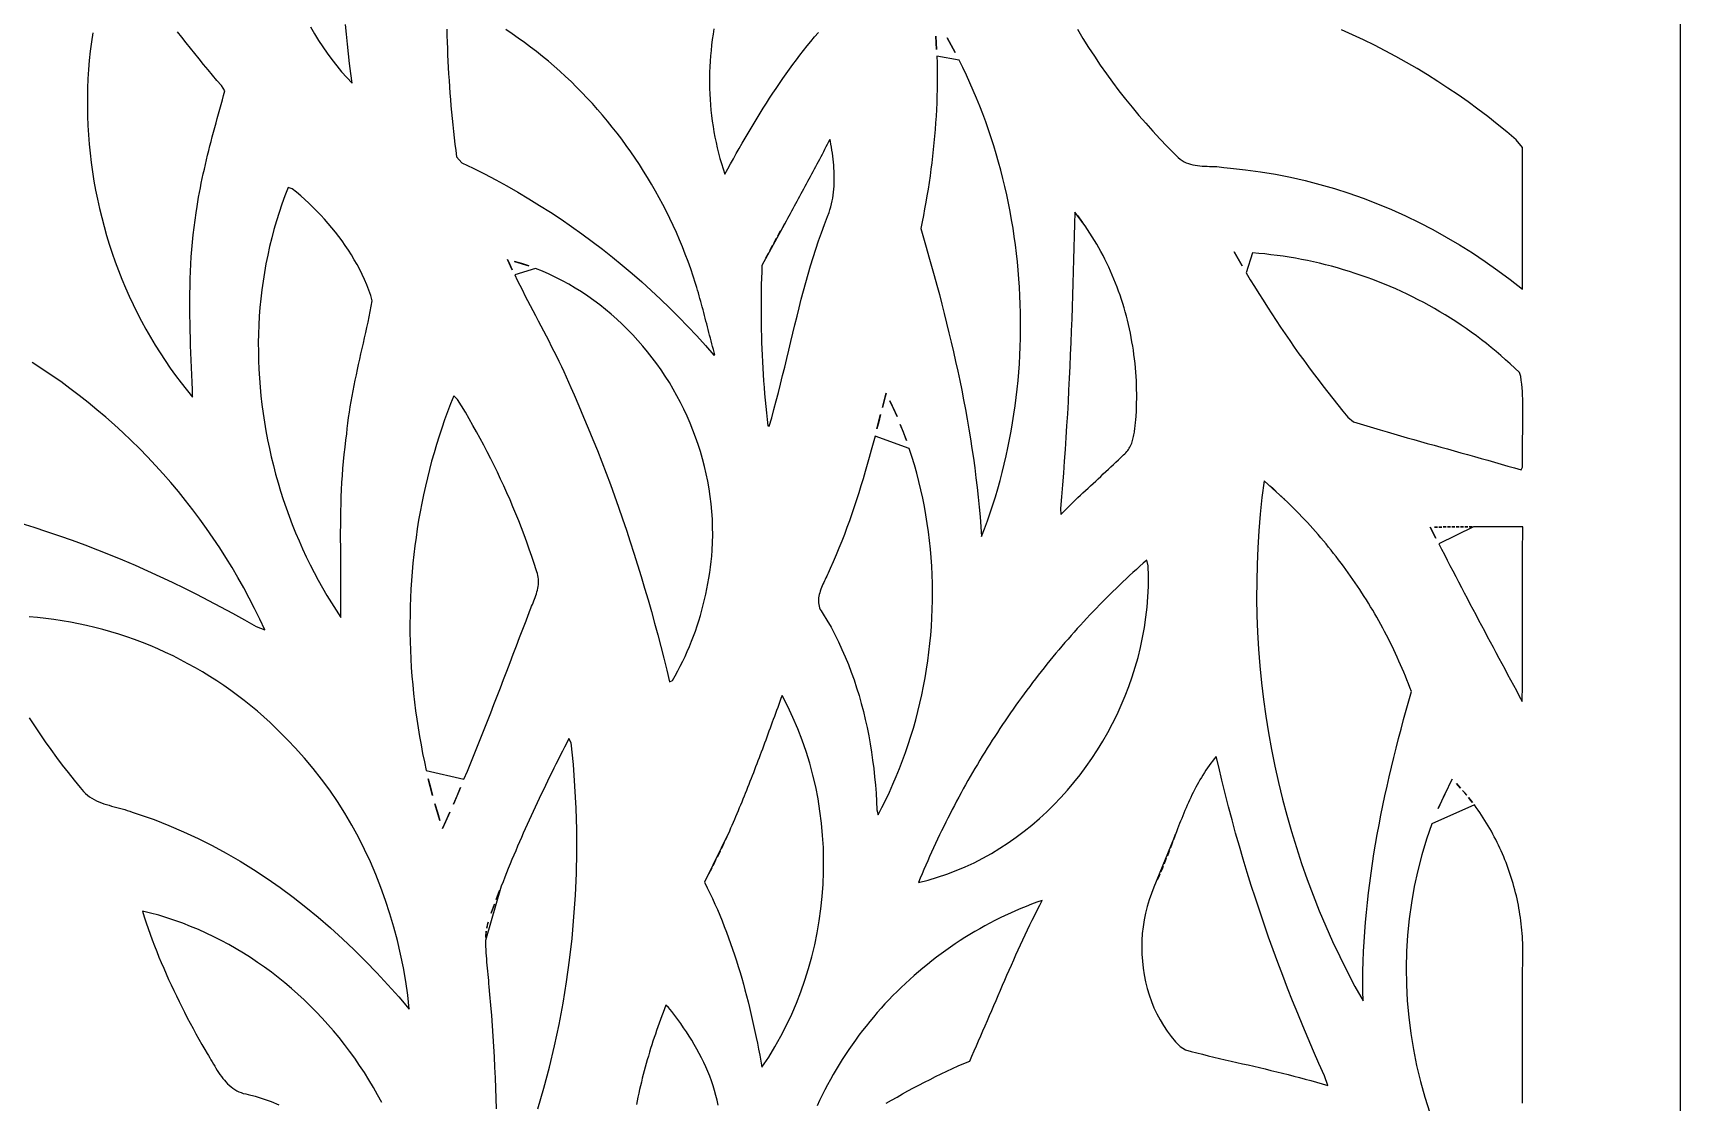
# Model space of a CAD drawing. Header units: metres. Extents: x -71 to 71, y -141 to 141.
# Drawn here: x -3.7 to 70.6, y -13.4 to 34.8 of the extents above; entities that cross this region are included whole.
import ezdxf

# ---------------------------------------------------------------- set-up
doc = ezdxf.new("R2010")
doc.units = ezdxf.units.M
doc.layers.add('HOLE', color=7, linetype='Continuous')
doc.layers.add('OUTER', color=7, linetype='Continuous')

msp = doc.modelspace()

# ---------------------------------------------------------------- linework, layer by layer
at = {"layer": 'HOLE'}
for points in [[(8.819, 35.104), (8.996, 34.799), (9.181, 34.499), (9.374, 34.204), (9.574, 33.916), (9.783, 33.633), (9.998, 33.357), (10.222, 33.087), (10.452, 32.823), (10.69, 32.567), (10.633, 33.009), (10.579, 33.451), (10.528, 33.893), (10.481, 34.336), (10.436, 34.779), (10.395, 35.223)], [(14.96, 35.003), (14.969, 34.715), (14.979, 34.426), (14.99, 34.138), (15.002, 33.85), (15.016, 33.562), (15.031, 33.273), (15.048, 32.985), (15.066, 32.697), (15.085, 32.409), (15.106, 32.122), (15.129, 31.834), (15.153, 31.546), (15.179, 31.259), (15.206, 30.972), (15.235, 30.684), (15.266, 30.398), (15.299, 30.111), (15.334, 29.824), (15.371, 29.538), (15.409, 29.252), (15.64, 28.983), (16.154, 28.734), (16.665, 28.476), (17.171, 28.209), (17.673, 27.933), (18.171, 27.649), (18.664, 27.357), (19.153, 27.056), (19.637, 26.747), (20.117, 26.43), (20.591, 26.105), (21.06, 25.772), (21.524, 25.43), (21.982, 25.081), (22.435, 24.724), (22.883, 24.359), (23.324, 23.986), (23.759, 23.606), (24.189, 23.219), (24.612, 22.823), (25.028, 22.421), (25.439, 22.011), (25.842, 21.594), (26.239, 21.17), (26.628, 20.738), (27.011, 20.3), (27.058, 20.313), (27.023, 20.439), (26.989, 20.566), (26.955, 20.693), (26.921, 20.82), (26.887, 20.948), (26.854, 21.075), (26.821, 21.202), (26.788, 21.33), (26.755, 21.457), (26.722, 21.585), (26.689, 21.712), (26.656, 21.84), (26.623, 21.967), (26.59, 22.095), (26.556, 22.222), (26.522, 22.349), (26.489, 22.476), (26.454, 22.603), (26.42, 22.73), (26.384, 22.857), (26.349, 22.983), (26.313, 23.109), (26.276, 23.236), (26.238, 23.361), (26.187, 23.529), (26.079, 23.864), (25.966, 24.197), (25.847, 24.528), (25.723, 24.856), (25.594, 25.183), (25.459, 25.507), (25.32, 25.829), (25.175, 26.148), (25.025, 26.465), (24.871, 26.779), (24.711, 27.091), (24.546, 27.4), (24.377, 27.706), (24.203, 28.009), (24.024, 28.309), (23.841, 28.606), (23.653, 28.9), (23.46, 29.19), (23.263, 29.478), (23.062, 29.761), (22.856, 30.042), (22.646, 30.319), (22.431, 30.592), (22.213, 30.862), (21.99, 31.127), (21.763, 31.389), (21.533, 31.647), (21.298, 31.901), (21.059, 32.151), (20.817, 32.396), (20.57, 32.638), (20.32, 32.874), (20.066, 33.107), (19.809, 33.335), (19.548, 33.558), (19.283, 33.777), (19.015, 33.991), (18.744, 34.2), (18.469, 34.405), (18.191, 34.604), (17.91, 34.798), (17.625, 34.987)], [(27.013, 35.016), (26.974, 34.774), (26.94, 34.532), (26.91, 34.288), (26.883, 34.044), (26.862, 33.8), (26.844, 33.556), (26.831, 33.311), (26.822, 33.066), (26.817, 32.821), (26.817, 32.576), (26.821, 32.331), (26.829, 32.086), (26.842, 31.841), (26.86, 31.596), (26.882, 31.352), (26.908, 31.108), (26.939, 30.864), (26.975, 30.621), (27.015, 30.379), (27.06, 30.137), (27.11, 29.896), (27.164, 29.656), (27.223, 29.417), (27.287, 29.178), (27.356, 28.941), (27.508, 28.47), (27.508, 28.47), (27.636, 28.701), (27.765, 28.933), (27.895, 29.165), (28.025, 29.396), (28.156, 29.626), (28.288, 29.857), (28.421, 30.086), (28.555, 30.315), (28.69, 30.544), (28.826, 30.771), (28.964, 30.998), (29.103, 31.224), (29.243, 31.449), (29.384, 31.673), (29.527, 31.895), (29.672, 32.117), (29.818, 32.337), (29.966, 32.556), (30.116, 32.774), (30.268, 32.99), (30.422, 33.204), (30.578, 33.417), (30.735, 33.628), (30.895, 33.837), (31.058, 34.045), (31.222, 34.25), (31.389, 34.454), (31.558, 34.656), (31.73, 34.855)], [(43.415, 35), (43.661, 34.589), (43.914, 34.184), (44.175, 33.783), (44.442, 33.386), (44.716, 32.995), (44.996, 32.609), (45.283, 32.229), (45.577, 31.853), (45.876, 31.484), (46.182, 31.119), (46.493, 30.76), (46.81, 30.407), (47.133, 30.06), (47.461, 29.719), (47.795, 29.384), (47.961, 29.218), (48.045, 29.144), (48.133, 29.08), (48.224, 29.025), (48.318, 28.979), (48.416, 28.941), (48.515, 28.91), (48.617, 28.886), (48.721, 28.866), (48.827, 28.851), (48.934, 28.841), (49.042, 28.833), (49.151, 28.827), (49.26, 28.823), (49.37, 28.819), (49.479, 28.816), (49.588, 28.811), (49.696, 28.805), (49.804, 28.796), (49.909, 28.783), (50.014, 28.767), (50.31, 28.734), (50.99, 28.664), (51.669, 28.573), (52.344, 28.461), (53.015, 28.329), (53.683, 28.177), (54.346, 28.006), (55.005, 27.816), (55.658, 27.606), (56.305, 27.378), (56.947, 27.132), (57.582, 26.867), (58.21, 26.584), (58.831, 26.284), (59.444, 25.966), (60.048, 25.632), (60.645, 25.28), (61.232, 24.912), (61.81, 24.528), (62.377, 24.128), (62.935, 23.712), (63.482, 23.281), (63.484, 23.585), (63.485, 23.89), (63.487, 24.195), (63.488, 24.499), (63.489, 24.804), (63.49, 25.108), (63.49, 25.413), (63.49, 25.717), (63.49, 26.021), (63.49, 26.326), (63.49, 26.63), (63.49, 26.934), (63.489, 27.239), (63.489, 27.543), (63.488, 27.847), (63.487, 28.151), (63.486, 28.456), (63.485, 28.76), (63.484, 29.064), (63.483, 29.368), (63.482, 29.672), (63.203, 30.016), (62.78, 30.373), (62.351, 30.723), (61.916, 31.064), (61.476, 31.397), (61.031, 31.723), (60.58, 32.04), (60.125, 32.349), (59.665, 32.65), (59.2, 32.943), (58.73, 33.227), (58.256, 33.503), (57.777, 33.77), (57.295, 34.029), (56.808, 34.279), (56.317, 34.521), (55.823, 34.754), (55.325, 34.978)], [(-1.003, 34.847), (-1.064, 34.432), (-1.117, 34.016), (-1.16, 33.599), (-1.195, 33.181), (-1.221, 32.762), (-1.239, 32.343), (-1.248, 31.923), (-1.248, 31.503), (-1.24, 31.083), (-1.223, 30.663), (-1.198, 30.243), (-1.165, 29.825), (-1.123, 29.406), (-1.073, 28.989), (-1.015, 28.573), (-0.948, 28.158), (-0.873, 27.744), (-0.791, 27.333), (-0.7, 26.923), (-0.601, 26.515), (-0.494, 26.109), (-0.38, 25.705), (-0.257, 25.304), (-0.127, 24.906), (0.011, 24.511), (0.157, 24.119), (0.31, 23.73), (0.472, 23.344), (0.64, 22.963), (0.817, 22.585), (1, 22.211), (1.191, 21.841), (1.39, 21.476), (1.596, 21.115), (1.809, 20.759), (2.03, 20.408), (2.257, 20.062), (2.492, 19.721), (2.734, 19.386), (2.983, 19.056), (3.502, 18.415), (3.502, 18.415), (3.489, 18.747), (3.476, 19.079), (3.462, 19.412), (3.449, 19.745), (3.436, 20.078), (3.423, 20.411), (3.412, 20.744), (3.401, 21.077), (3.392, 21.41), (3.385, 21.744), (3.38, 22.077), (3.377, 22.41), (3.376, 22.743), (3.379, 23.076), (3.384, 23.409), (3.392, 23.741), (3.404, 24.073), (3.42, 24.406), (3.439, 24.737), (3.464, 25.069), (3.492, 25.4), (3.526, 25.73), (3.564, 26.061), (3.608, 26.39), (3.657, 26.72), (3.703, 27.002), (3.737, 27.215), (3.773, 27.428), (3.811, 27.639), (3.851, 27.851), (3.893, 28.062), (3.937, 28.272), (3.982, 28.483), (4.029, 28.692), (4.077, 28.902), (4.126, 29.111), (4.177, 29.32), (4.228, 29.528), (4.281, 29.737), (4.335, 29.945), (4.389, 30.153), (4.444, 30.36), (4.5, 30.568), (4.556, 30.775), (4.613, 30.983), (4.67, 31.19), (4.727, 31.397), (4.784, 31.604), (4.841, 31.812), (4.898, 32.019), (4.955, 32.226), (4.803, 32.458), (4.6, 32.697), (4.398, 32.936), (4.197, 33.177), (3.997, 33.419), (3.798, 33.662), (3.601, 33.905), (3.404, 34.15), (3.208, 34.395), (3.013, 34.64), (2.818, 34.887)], [(-4.246, 12.723), (-3.664, 12.544), (-3.084, 12.356), (-2.507, 12.161), (-1.932, 11.957), (-1.359, 11.746), (-0.789, 11.528), (-0.221, 11.302), (0.343, 11.069), (0.906, 10.829), (1.465, 10.582), (2.022, 10.328), (2.576, 10.067), (3.127, 9.8), (3.675, 9.526), (4.22, 9.246), (4.763, 8.959), (5.302, 8.667), (5.838, 8.368), (6.371, 8.064), (6.752, 7.913), (6.529, 8.395), (6.296, 8.872), (6.055, 9.343), (5.805, 9.81), (5.547, 10.27), (5.28, 10.726), (5.004, 11.175), (4.721, 11.619), (4.43, 12.057), (4.13, 12.489), (3.823, 12.915), (3.508, 13.334), (3.186, 13.748), (2.857, 14.154), (2.52, 14.555), (2.176, 14.948), (1.825, 15.335), (1.468, 15.715), (1.103, 16.088), (0.733, 16.453), (0.356, 16.812), (-0.028, 17.163), (-0.417, 17.507), (-0.813, 17.843), (-1.214, 18.171), (-1.621, 18.491), (-2.033, 18.804), (-2.451, 19.109), (-2.874, 19.405), (-3.303, 19.693), (-3.736, 19.973)], [(-3.865, 3.953), (-3.629, 3.589), (-3.388, 3.229), (-3.144, 2.871), (-2.895, 2.517), (-2.641, 2.167), (-2.382, 1.82), (-2.117, 1.478), (-1.847, 1.14), (-1.571, 0.807), (-1.423, 0.632), (-1.335, 0.543), (-1.244, 0.462), (-1.147, 0.389), (-1.047, 0.323), (-0.944, 0.264), (-0.837, 0.21), (-0.728, 0.161), (-0.616, 0.117), (-0.502, 0.077), (-0.386, 0.039), (-0.269, 0.005), (-0.152, -0.028), (-0.033, -0.06), (0.086, -0.091), (0.204, -0.122), (0.322, -0.154), (0.439, -0.187), (0.555, -0.223), (0.669, -0.26), (0.781, -0.302), (1.083, -0.406), (1.764, -0.643), (2.434, -0.903), (3.095, -1.185), (3.747, -1.488), (4.388, -1.811), (5.02, -2.154), (5.642, -2.516), (6.254, -2.897), (6.856, -3.294), (7.448, -3.709), (8.03, -4.14), (8.601, -4.587), (9.163, -5.048), (9.713, -5.524), (10.254, -6.013), (10.784, -6.514), (11.303, -7.028), (11.812, -7.553), (12.31, -8.088), (12.798, -8.634), (13.274, -9.188), (13.203, -8.565), (13.114, -7.943), (13.007, -7.324), (12.882, -6.709), (12.74, -6.097), (12.58, -5.49), (12.403, -4.889), (12.208, -4.293), (11.996, -3.705), (11.767, -3.123), (11.521, -2.55), (11.257, -1.985), (10.976, -1.43), (10.679, -0.885), (10.365, -0.351), (10.033, 0.172), (9.685, 0.683), (9.321, 1.182), (8.94, 1.666), (8.542, 2.137), (8.128, 2.593), (7.811, 2.929), (7.545, 3.204), (7.272, 3.474), (6.995, 3.737), (6.711, 3.994), (6.423, 4.245), (6.13, 4.489), (5.832, 4.727), (5.53, 4.959), (5.222, 5.184), (4.911, 5.402), (4.595, 5.613), (4.275, 5.818), (3.951, 6.016), (3.623, 6.207), (3.292, 6.391), (2.957, 6.568), (2.619, 6.738), (2.278, 6.9), (1.933, 7.056), (1.586, 7.204), (1.236, 7.344), (0.883, 7.477), (0.528, 7.603), (0.171, 7.721), (-0.189, 7.831), (-0.551, 7.934), (-0.914, 8.028), (-1.279, 8.115), (-1.646, 8.194), (-2.015, 8.265), (-2.384, 8.327), (-2.755, 8.382), (-3.127, 8.428), (-3.499, 8.466), (-3.872, 8.496)], [(19.076, -13.685), (19.349, -12.746), (19.599, -11.799), (19.826, -10.847), (20.03, -9.888), (20.211, -8.925), (20.369, -7.957), (20.503, -6.985), (20.615, -6.009), (20.703, -5.031), (20.768, -4.051), (20.811, -3.069), (20.83, -2.087), (20.825, -1.104), (20.798, -0.121), (20.748, 0.86), (20.675, 1.84), (20.578, 2.818), (20.475, 3.016), (20.377, 2.825), (20.278, 2.633), (20.181, 2.441), (20.083, 2.249), (19.986, 2.057), (19.89, 1.864), (19.793, 1.672), (19.698, 1.479), (19.603, 1.285), (19.508, 1.092), (19.414, 0.898), (19.32, 0.704), (19.227, 0.51), (19.135, 0.315), (19.043, 0.12), (18.951, -0.075), (18.861, -0.271), (18.77, -0.466), (18.681, -0.662), (18.592, -0.859), (18.504, -1.056), (18.416, -1.253), (18.329, -1.45), (18.243, -1.648), (18.158, -1.846), (18.073, -2.044), (17.989, -2.243), (17.906, -2.442), (17.823, -2.641), (17.741, -2.841), (17.66, -3.041), (17.58, -3.242), (17.501, -3.442), (17.422, -3.644), (16.713, -6.09), (16.713, -6.09), (16.712, -6.228), (16.714, -6.367), (16.719, -6.506), (16.727, -6.645), (16.737, -6.785), (16.749, -6.924), (16.763, -7.064), (16.777, -7.204), (16.791, -7.343), (16.806, -7.483), (16.819, -7.622), (16.832, -7.761), (16.843, -7.9), (16.852, -8.039), (16.859, -8.177), (16.892, -8.534), (16.935, -9.002), (16.975, -9.47), (17.011, -9.938), (17.044, -10.406), (17.073, -10.874), (17.1, -11.343), (17.124, -11.812), (17.145, -12.281), (17.163, -12.75), (17.18, -13.219), (17.194, -13.688)], [(63.49, -13.433), (63.49, -13.008), (63.489, -12.584), (63.488, -12.159), (63.487, -11.735), (63.487, -11.31), (63.486, -10.885), (63.486, -10.461), (63.486, -10.036), (63.487, -9.612), (63.487, -9.187), (63.488, -8.763), (63.49, -8.338), (63.491, -7.914), (63.494, -7.489), (63.497, -7.065), (63.502, -6.921), (63.505, -6.778), (63.506, -6.634), (63.506, -6.491), (63.503, -6.348), (63.499, -6.204), (63.492, -6.061), (63.484, -5.918), (63.474, -5.775), (63.462, -5.632), (63.448, -5.489), (63.433, -5.347), (63.415, -5.205), (63.396, -5.063), (63.374, -4.921), (63.351, -4.78), (63.327, -4.639), (63.3, -4.499), (63.272, -4.358), (63.241, -4.219), (63.209, -4.079), (63.176, -3.94), (63.14, -3.802), (63.103, -3.664), (63.064, -3.526), (63.024, -3.39), (62.981, -3.253), (62.937, -3.117), (62.892, -2.982), (62.844, -2.848), (62.795, -2.714), (62.745, -2.581), (62.692, -2.448), (62.638, -2.316), (62.583, -2.185), (62.526, -2.055), (62.467, -1.926), (62.406, -1.797), (62.344, -1.669), (62.281, -1.542), (62.216, -1.416), (62.149, -1.291), (62.081, -1.167), (62.011, -1.044), (61.94, -0.922), (61.867, -0.8), (61.793, -0.68), (61.717, -0.561), (61.64, -0.443), (61.561, -0.326), (61.481, -0.21), (61.399, -0.095), (61.316, 0.019), (59.403, -0.83), (59.403, -0.83), (59.16, -1.525), (58.946, -2.23), (58.76, -2.943), (58.603, -3.663), (58.474, -4.389), (58.374, -5.121), (58.301, -5.856), (58.257, -6.594), (58.24, -7.333), (58.251, -8.073), (58.289, -8.812), (58.354, -9.549), (58.446, -10.282), (58.566, -11.012), (58.712, -11.736), (58.884, -12.453), (59.083, -13.163), (59.308, -13.864)], [(34.789, -13.436), (35.032, -13.294), (35.277, -13.153), (35.522, -13.015), (35.768, -12.879), (36.016, -12.744), (36.264, -12.612), (36.514, -12.482), (36.764, -12.354), (37.016, -12.229), (37.269, -12.106), (37.523, -11.985), (37.779, -11.867), (38.035, -11.752), (38.293, -11.639), (38.552, -11.529), (38.653, -11.302), (38.754, -11.075), (38.854, -10.848), (38.953, -10.62), (39.052, -10.393), (39.151, -10.165), (39.249, -9.936), (39.348, -9.708), (39.446, -9.48), (39.544, -9.251), (39.642, -9.023), (39.74, -8.794), (39.838, -8.566), (39.937, -8.337), (40.035, -8.109), (40.135, -7.881), (40.234, -7.653), (40.334, -7.425), (40.435, -7.198), (40.536, -6.971), (40.638, -6.744), (40.74, -6.518), (40.844, -6.292), (40.948, -6.066), (41.053, -5.841), (41.16, -5.617), (41.267, -5.393), (41.376, -5.17), (41.486, -4.947), (41.597, -4.725), (41.71, -4.504), (41.824, -4.283), (41.581, -4.369), (41.339, -4.459), (41.099, -4.553), (40.861, -4.651), (40.623, -4.752), (40.387, -4.857), (40.153, -4.965), (39.92, -5.077), (39.688, -5.193), (39.458, -5.312), (39.23, -5.435), (39.004, -5.561), (38.779, -5.691), (38.557, -5.824), (38.336, -5.96), (38.117, -6.1), (37.9, -6.243), (37.684, -6.39), (37.471, -6.539), (37.261, -6.692), (37.052, -6.848), (36.845, -7.007), (36.641, -7.169), (36.439, -7.335), (36.239, -7.503), (36.042, -7.674), (35.847, -7.849), (35.654, -8.026), (35.464, -8.206), (35.277, -8.389), (35.092, -8.575), (34.91, -8.763), (34.731, -8.955), (34.554, -9.149), (34.38, -9.346), (34.209, -9.545), (34.041, -9.747), (33.876, -9.952), (33.714, -10.159), (33.555, -10.369), (33.399, -10.581), (33.246, -10.796), (33.096, -11.013), (32.95, -11.232), (32.806, -11.454), (32.667, -11.678), (32.53, -11.905), (32.397, -12.134), (32.267, -12.365), (32.141, -12.598), (32.019, -12.833), (31.9, -13.07), (31.784, -13.31), (31.673, -13.551)], [(12.031, -13.404), (11.846, -13.059), (11.654, -12.718), (11.454, -12.382), (11.247, -12.051), (11.033, -11.725), (10.812, -11.404), (10.584, -11.088), (10.349, -10.778), (10.108, -10.473), (9.86, -10.174), (9.606, -9.881), (9.345, -9.594), (9.079, -9.312), (8.807, -9.037), (8.529, -8.769), (8.245, -8.507), (7.956, -8.251), (7.661, -8.003), (7.361, -7.761), (7.057, -7.527), (6.747, -7.299), (6.432, -7.079), (6.113, -6.867), (5.79, -6.662), (5.462, -6.466), (5.13, -6.277), (4.793, -6.096), (4.453, -5.923), (4.109, -5.759), (3.761, -5.603), (3.41, -5.456), (3.056, -5.318), (2.698, -5.189), (2.337, -5.069), (1.973, -4.958), (1.607, -4.856), (1.237, -4.764), (1.237, -4.764), (1.321, -5.027), (1.407, -5.289), (1.496, -5.55), (1.588, -5.81), (1.683, -6.068), (1.78, -6.326), (1.88, -6.582), (1.983, -6.838), (2.088, -7.092), (2.195, -7.345), (2.305, -7.597), (2.417, -7.848), (2.531, -8.098), (2.648, -8.347), (2.766, -8.595), (2.887, -8.842), (3.01, -9.088), (3.134, -9.332), (3.261, -9.576), (3.389, -9.819), (3.519, -10.06), (3.65, -10.301), (3.783, -10.54), (3.918, -10.779), (4.054, -11.016), (4.159, -11.194), (4.215, -11.286), (4.271, -11.379), (4.327, -11.474), (4.383, -11.569), (4.439, -11.665), (4.496, -11.76), (4.554, -11.855), (4.613, -11.949), (4.673, -12.042), (4.735, -12.133), (4.799, -12.222), (4.865, -12.309), (4.933, -12.393), (5.003, -12.473), (5.076, -12.55), (5.152, -12.623), (5.232, -12.692), (5.314, -12.755), (5.401, -12.813), (5.491, -12.866), (5.585, -12.913), (5.683, -12.953), (5.786, -12.986), (5.894, -13.013), (6.006, -13.031), (6.323, -13.117), (6.685, -13.232), (7.041, -13.36), (7.392, -13.499)], [(27.209, -13.525), (27.16, -13.3), (27.105, -13.079), (27.043, -12.859), (26.976, -12.642), (26.902, -12.427), (26.823, -12.214), (26.738, -12.004), (26.649, -11.795), (26.554, -11.59), (26.454, -11.386), (26.35, -11.185), (26.242, -10.986), (26.13, -10.789), (26.014, -10.594), (25.894, -10.402), (25.771, -10.212), (25.644, -10.024), (25.515, -9.839), (25.383, -9.656), (25.248, -9.475), (25.111, -9.296), (24.972, -9.119), (24.847, -9.012), (24.784, -9.172), (24.723, -9.333), (24.662, -9.495), (24.602, -9.657), (24.543, -9.82), (24.485, -9.983), (24.428, -10.146), (24.372, -10.31), (24.317, -10.474), (24.263, -10.639), (24.21, -10.804), (24.158, -10.97), (24.108, -11.136), (24.058, -11.302), (24.01, -11.469), (23.962, -11.636), (23.916, -11.803), (23.871, -11.971), (23.827, -12.14), (23.784, -12.308), (23.743, -12.477), (23.702, -12.646), (23.663, -12.816), (23.625, -12.985), (23.588, -13.155), (23.553, -13.326), (23.519, -13.496)]]:
    msp.add_lwpolyline(points, dxfattribs=at)
for points in [[(37.025, 34.685), (37.044, 34.384), (37.059, 34.084), (37.025, 34.685)], [(37.897, 33.949), (37.718, 34.282), (37.534, 34.613), (37.897, 33.949)], [(37.071, 33.783), (37.079, 33.482), (37.085, 33.182), (37.087, 32.881), (37.086, 32.58), (37.082, 32.28), (37.075, 31.979), (37.064, 31.679), (37.051, 31.379), (37.035, 31.078), (37.016, 30.778), (36.994, 30.479), (36.969, 30.179), (36.941, 29.88), (36.911, 29.58), (36.877, 29.282), (36.842, 28.983), (36.803, 28.685), (36.762, 28.387), (36.718, 28.089), (36.672, 27.792), (36.623, 27.495), (36.572, 27.199), (36.519, 26.903), (36.463, 26.608), (36.405, 26.313), (36.344, 26.019), (36.469, 25.595), (36.593, 25.17), (36.714, 24.745), (36.834, 24.319), (36.952, 23.892), (37.069, 23.465), (37.183, 23.037), (37.295, 22.608), (37.405, 22.179), (37.512, 21.749), (37.617, 21.318), (37.72, 20.887), (37.82, 20.455), (37.917, 20.022), (38.011, 19.589), (38.103, 19.155), (38.191, 18.72), (38.277, 18.284), (38.359, 17.848), (38.437, 17.412), (38.513, 16.974), (38.585, 16.536), (38.653, 16.097), (38.718, 15.658), (38.778, 15.218), (38.835, 14.777), (38.888, 14.336), (38.937, 13.894), (38.982, 13.451), (39.022, 13.008), (39.058, 12.563), (39.089, 12.119), (39.224, 12.474), (39.354, 12.832), (39.478, 13.191), (39.596, 13.553), (39.71, 13.916), (39.817, 14.282), (39.92, 14.649), (40.017, 15.017), (40.109, 15.388), (40.195, 15.759), (40.276, 16.132), (40.352, 16.507), (40.422, 16.882), (40.487, 17.259), (40.547, 17.637), (40.601, 18.015), (40.65, 18.395), (40.693, 18.775), (40.731, 19.156), (40.764, 19.538), (40.792, 19.92), (40.814, 20.302), (40.83, 20.685), (40.842, 21.068), (40.848, 21.452), (40.849, 21.835), (40.844, 22.218), (40.834, 22.601), (40.819, 22.984), (40.799, 23.367), (40.773, 23.749), (40.742, 24.131), (40.705, 24.512), (40.663, 24.893), (40.616, 25.273), (40.564, 25.652), (40.506, 26.031), (40.443, 26.408), (40.375, 26.784), (40.301, 27.159), (40.222, 27.533), (40.138, 27.905), (40.048, 28.276), (39.953, 28.646), (39.853, 29.014), (39.748, 29.38), (39.637, 29.745), (39.521, 30.107), (39.4, 30.468), (39.273, 30.827), (39.141, 31.183), (39.004, 31.538), (38.862, 31.89), (38.714, 32.239), (38.562, 32.586), (38.403, 32.931), (38.24, 33.273), (38.071, 33.612), (37.071, 33.783)], [(29.182, 24.352), (29.171, 24.063), (29.161, 23.774), (29.153, 23.484), (29.147, 23.195), (29.142, 22.905), (29.14, 22.616), (29.139, 22.326), (29.14, 22.036), (29.143, 21.746), (29.147, 21.456), (29.154, 21.166), (29.162, 20.877), (29.172, 20.587), (29.185, 20.297), (29.199, 20.008), (29.214, 19.718), (29.232, 19.429), (29.252, 19.14), (29.274, 18.851), (29.298, 18.562), (29.323, 18.273), (29.351, 17.985), (29.381, 17.697), (29.413, 17.409), (29.447, 17.121), (29.512, 17.1), (29.62, 17.478), (29.724, 17.857), (29.825, 18.237), (29.924, 18.618), (30.02, 18.999), (30.115, 19.381), (30.208, 19.764), (30.3, 20.147), (30.392, 20.53), (30.484, 20.913), (30.576, 21.295), (30.668, 21.678), (30.762, 22.06), (30.858, 22.441), (30.956, 22.822), (31.056, 23.202), (31.159, 23.581), (31.266, 23.958), (31.376, 24.335), (31.491, 24.709), (31.61, 25.083), (31.734, 25.454), (31.864, 25.824), (32, 26.191), (32.143, 26.557), (32.209, 26.733), (32.25, 26.864), (32.287, 26.995), (32.32, 27.126), (32.349, 27.258), (32.373, 27.391), (32.393, 27.524), (32.41, 27.658), (32.423, 27.792), (32.432, 27.927), (32.438, 28.061), (32.441, 28.196), (32.441, 28.331), (32.439, 28.466), (32.433, 28.602), (32.426, 28.737), (32.416, 28.872), (32.403, 29.008), (32.389, 29.143), (32.373, 29.278), (32.356, 29.412), (32.337, 29.546), (32.317, 29.68), (32.295, 29.814), (32.273, 29.947), (32.243, 30.031), (32.185, 29.919), (32.126, 29.806), (32.068, 29.694), (32.009, 29.582), (31.95, 29.47), (31.891, 29.358), (31.832, 29.246), (31.773, 29.134), (31.714, 29.022), (31.654, 28.91), (31.595, 28.799), (31.535, 28.687), (31.475, 28.576), (31.416, 28.464), (31.356, 28.353), (31.296, 28.241), (31.236, 28.13), (31.175, 28.018), (31.115, 27.907), (31.055, 27.796), (30.994, 27.685), (30.934, 27.573), (30.874, 27.462), (30.813, 27.351), (30.753, 27.24), (30.692, 27.129), (30.631, 27.018), (30.571, 26.907), (30.51, 26.796), (30.449, 26.685), (30.389, 26.574), (30.328, 26.463), (30.267, 26.352), (29.182, 24.352)], [(10.183, 8.47), (10.188, 8.79), (10.19, 9.111), (10.191, 9.431), (10.19, 9.751), (10.189, 10.072), (10.187, 10.392), (10.185, 10.713), (10.182, 11.033), (10.18, 11.354), (10.179, 11.674), (10.178, 11.995), (10.178, 12.315), (10.18, 12.635), (10.183, 12.956), (10.189, 13.276), (10.196, 13.596), (10.207, 13.916), (10.22, 14.235), (10.236, 14.555), (10.256, 14.874), (10.28, 15.193), (10.308, 15.512), (10.34, 15.831), (10.377, 16.149), (10.418, 16.467), (10.455, 16.755), (10.479, 16.999), (10.508, 17.243), (10.539, 17.486), (10.574, 17.728), (10.612, 17.97), (10.652, 18.211), (10.695, 18.452), (10.74, 18.692), (10.787, 18.932), (10.836, 19.171), (10.886, 19.411), (10.937, 19.65), (10.989, 19.889), (11.042, 20.128), (11.095, 20.366), (11.149, 20.605), (11.203, 20.843), (11.256, 21.082), (11.309, 21.321), (11.361, 21.559), (11.412, 21.798), (11.462, 22.037), (11.51, 22.277), (11.557, 22.516), (11.601, 22.756), (11.544, 22.998), (11.456, 23.238), (11.361, 23.475), (11.259, 23.709), (11.152, 23.939), (11.039, 24.166), (10.919, 24.389), (10.794, 24.609), (10.664, 24.826), (10.529, 25.039), (10.388, 25.249), (10.243, 25.456), (10.092, 25.658), (9.938, 25.858), (9.779, 26.053), (9.616, 26.246), (9.449, 26.434), (9.278, 26.619), (9.104, 26.8), (8.927, 26.978), (8.746, 27.152), (8.562, 27.322), (8.376, 27.488), (8.186, 27.651), (7.995, 27.809), (7.81, 27.86), (7.665, 27.488), (7.528, 27.113), (7.4, 26.736), (7.28, 26.356), (7.169, 25.974), (7.067, 25.59), (6.972, 25.203), (6.886, 24.815), (6.808, 24.425), (6.738, 24.034), (6.676, 23.641), (6.622, 23.246), (6.576, 22.851), (6.538, 22.455), (6.508, 22.058), (6.486, 21.66), (6.471, 21.261), (6.464, 20.862), (6.465, 20.463), (6.473, 20.064), (6.489, 19.665), (6.513, 19.266), (6.543, 18.868), (6.581, 18.47), (6.627, 18.073), (6.679, 17.676), (6.739, 17.281), (6.806, 16.886), (6.88, 16.493), (6.961, 16.102), (7.049, 15.712), (7.144, 15.323), (7.245, 14.937), (7.354, 14.552), (7.469, 14.17), (7.591, 13.79), (7.72, 13.412), (7.855, 13.037), (7.996, 12.665), (8.144, 12.296), (8.299, 11.93), (8.46, 11.567), (8.627, 11.207), (8.8, 10.851), (8.98, 10.499), (9.165, 10.15), (9.357, 9.806), (9.555, 9.465), (9.758, 9.129), (9.968, 8.798), (10.183, 8.47)], [(43.292, 26.752), (43.279, 26.217), (43.265, 25.682), (43.251, 25.146), (43.236, 24.611), (43.221, 24.076), (43.205, 23.541), (43.188, 23.006), (43.171, 22.471), (43.152, 21.935), (43.132, 21.4), (43.111, 20.865), (43.089, 20.331), (43.066, 19.796), (43.041, 19.261), (43.014, 18.726), (42.986, 18.192), (42.956, 17.658), (42.924, 17.123), (42.89, 16.589), (42.854, 16.055), (42.817, 15.521), (42.776, 14.988), (42.734, 14.454), (42.689, 13.921), (42.642, 13.388), (42.656, 13.113), (42.765, 13.225), (42.875, 13.336), (42.986, 13.447), (43.098, 13.556), (43.209, 13.665), (43.322, 13.774), (43.435, 13.881), (43.548, 13.989), (43.662, 14.096), (43.776, 14.203), (43.89, 14.309), (44.004, 14.415), (44.119, 14.521), (44.234, 14.627), (44.348, 14.733), (44.463, 14.839), (44.577, 14.945), (44.692, 15.051), (44.806, 15.158), (44.92, 15.265), (45.034, 15.372), (45.148, 15.479), (45.261, 15.587), (45.373, 15.695), (45.485, 15.804), (45.548, 15.86), (45.596, 15.905), (45.64, 15.952), (45.68, 16.001), (45.717, 16.052), (45.751, 16.104), (45.782, 16.159), (45.811, 16.215), (45.836, 16.272), (45.86, 16.331), (45.881, 16.391), (45.9, 16.452), (45.917, 16.514), (45.932, 16.576), (45.946, 16.64), (45.958, 16.704), (45.969, 16.768), (45.979, 16.833), (45.989, 16.897), (45.997, 16.962), (46.005, 17.027), (46.013, 17.091), (46.02, 17.155), (46.027, 17.219), (46.035, 17.282), (46.044, 17.371), (46.058, 17.568), (46.069, 17.765), (46.077, 17.962), (46.082, 18.159), (46.085, 18.357), (46.085, 18.554), (46.082, 18.752), (46.077, 18.949), (46.069, 19.147), (46.058, 19.344), (46.044, 19.541), (46.028, 19.738), (46.009, 19.935), (45.987, 20.131), (45.962, 20.327), (45.935, 20.522), (45.905, 20.717), (45.872, 20.912), (45.837, 21.106), (45.799, 21.299), (45.758, 21.492), (45.715, 21.684), (45.669, 21.875), (45.62, 22.066), (45.568, 22.255), (45.514, 22.444), (45.457, 22.632), (45.397, 22.819), (45.335, 23.005), (45.27, 23.19), (45.202, 23.374), (45.132, 23.557), (45.059, 23.738), (44.984, 23.919), (44.905, 24.098), (44.824, 24.275), (44.741, 24.452), (44.654, 24.627), (44.565, 24.8), (44.474, 24.972), (44.38, 25.143), (44.283, 25.311), (44.183, 25.479), (44.081, 25.644), (43.976, 25.808), (43.869, 25.97), (43.759, 26.13), (43.292, 26.752)], [(30.207, 26.241), (30.146, 26.13), (30.086, 26.019), (30.207, 26.241)], [(43.646, 26.289), (43.531, 26.445), (43.413, 26.599), (43.646, 26.289)], [(29.843, 25.575), (29.783, 25.464), (29.723, 25.353), (29.843, 25.575)], [(30.025, 25.908), (29.964, 25.797), (29.904, 25.686), (30.025, 25.908)], [(17.702, 24.62), (17.809, 24.386), (17.918, 24.153), (17.702, 24.62)], [(18.661, 24.332), (18.345, 24.438), (18.025, 24.534), (18.661, 24.332)], [(29.482, 24.908), (29.422, 24.797), (29.362, 24.686), (29.482, 24.908)], [(29.662, 25.242), (29.602, 25.13), (29.542, 25.019), (29.662, 25.242)], [(50.476, 24.963), (50.656, 24.647), (50.838, 24.331), (50.476, 24.963)], [(51.023, 24.018), (51.209, 23.705), (51.398, 23.395), (51.589, 23.085), (51.782, 22.777), (51.978, 22.471), (52.175, 22.166), (52.375, 21.862), (52.577, 21.56), (52.78, 21.26), (52.986, 20.961), (53.194, 20.664), (53.404, 20.368), (53.616, 20.074), (53.83, 19.781), (54.046, 19.491), (54.264, 19.201), (54.484, 18.914), (54.705, 18.628), (54.929, 18.344), (55.154, 18.062), (55.382, 17.781), (55.611, 17.502), (55.869, 17.298), (56.17, 17.205), (56.471, 17.113), (56.772, 17.022), (57.074, 16.933), (57.376, 16.844), (57.678, 16.756), (57.98, 16.669), (58.283, 16.582), (58.586, 16.496), (58.889, 16.411), (59.192, 16.326), (59.495, 16.241), (59.799, 16.157), (60.102, 16.073), (60.406, 15.988), (60.709, 15.904), (61.012, 15.819), (61.315, 15.735), (61.619, 15.65), (61.921, 15.564), (62.224, 15.478), (62.527, 15.391), (62.829, 15.304), (63.131, 15.216), (63.433, 15.127), (63.488, 15.246), (63.484, 15.416), (63.481, 15.587), (63.48, 15.758), (63.481, 15.929), (63.482, 16.1), (63.485, 16.271), (63.488, 16.443), (63.491, 16.614), (63.495, 16.785), (63.498, 16.957), (63.502, 17.128), (63.504, 17.299), (63.506, 17.47), (63.507, 17.641), (63.507, 17.812), (63.505, 17.983), (63.502, 18.154), (63.497, 18.324), (63.489, 18.494), (63.48, 18.664), (63.467, 18.833), (63.452, 19.003), (63.433, 19.171), (63.412, 19.34), (63.351, 19.515), (63.145, 19.713), (62.937, 19.908), (62.726, 20.099), (62.512, 20.286), (62.296, 20.471), (62.077, 20.651), (61.856, 20.828), (61.632, 21.002), (61.407, 21.172), (61.178, 21.339), (60.948, 21.501), (60.715, 21.661), (60.48, 21.816), (60.244, 21.968), (60.005, 22.117), (59.764, 22.262), (59.521, 22.403), (59.276, 22.54), (59.03, 22.674), (58.781, 22.805), (58.531, 22.931), (58.279, 23.054), (58.026, 23.173), (57.771, 23.288), (57.514, 23.4), (57.256, 23.508), (56.997, 23.612), (56.736, 23.713), (56.474, 23.809), (56.211, 23.902), (55.946, 23.991), (55.68, 24.077), (55.413, 24.158), (55.145, 24.236), (54.876, 24.31), (54.607, 24.38), (54.336, 24.446), (54.064, 24.509), (53.791, 24.567), (53.518, 24.622), (53.244, 24.672), (52.969, 24.719), (52.694, 24.762), (52.418, 24.801), (52.142, 24.836), (51.865, 24.867), (51.588, 24.894), (51.31, 24.917), (51.023, 24.018)], [(18.03, 23.92), (18.143, 23.689), (18.257, 23.459), (18.373, 23.229), (18.491, 23), (18.609, 22.771), (18.727, 22.543), (18.847, 22.315), (18.966, 22.087), (19.086, 21.859), (19.205, 21.632), (19.325, 21.404), (19.443, 21.175), (19.561, 20.947), (19.678, 20.717), (19.794, 20.488), (19.909, 20.257), (20.022, 20.026), (20.133, 19.794), (20.242, 19.561), (20.349, 19.326), (20.454, 19.09), (20.556, 18.853), (20.705, 18.511), (20.924, 18.012), (21.139, 17.511), (21.349, 17.009), (21.556, 16.504), (21.759, 15.998), (21.958, 15.49), (22.152, 14.98), (22.343, 14.469), (22.53, 13.956), (22.713, 13.442), (22.892, 12.926), (23.068, 12.408), (23.24, 11.89), (23.408, 11.369), (23.572, 10.848), (23.732, 10.325), (23.889, 9.801), (24.043, 9.276), (24.193, 8.75), (24.339, 8.223), (24.482, 7.694), (24.621, 7.165), (24.757, 6.634), (24.889, 6.103), (25.018, 5.571), (25.144, 5.633), (25.266, 5.846), (25.384, 6.061), (25.498, 6.279), (25.607, 6.498), (25.712, 6.72), (25.814, 6.945), (25.911, 7.171), (26.004, 7.399), (26.092, 7.629), (26.177, 7.86), (26.257, 8.093), (26.333, 8.328), (26.405, 8.564), (26.472, 8.802), (26.536, 9.041), (26.595, 9.282), (26.65, 9.523), (26.7, 9.766), (26.746, 10.009), (26.788, 10.254), (26.826, 10.499), (26.859, 10.745), (26.888, 10.992), (26.913, 11.239), (26.934, 11.507), (26.952, 11.857), (26.959, 12.206), (26.957, 12.554), (26.945, 12.901), (26.922, 13.247), (26.89, 13.592), (26.849, 13.935), (26.798, 14.277), (26.738, 14.616), (26.669, 14.954), (26.591, 15.289), (26.504, 15.622), (26.408, 15.952), (26.304, 16.279), (26.191, 16.603), (26.07, 16.924), (25.941, 17.242), (25.804, 17.556), (25.659, 17.866), (25.507, 18.172), (25.346, 18.474), (25.179, 18.771), (25.004, 19.064), (24.821, 19.352), (24.632, 19.635), (24.436, 19.913), (24.233, 20.186), (24.024, 20.453), (23.808, 20.714), (23.586, 20.969), (23.357, 21.219), (23.123, 21.461), (22.882, 21.698), (22.636, 21.928), (22.384, 22.15), (22.127, 22.366), (21.864, 22.574), (21.596, 22.775), (21.323, 22.969), (21.046, 23.154), (20.763, 23.331), (20.475, 23.501), (20.183, 23.661), (19.887, 23.813), (19.587, 23.957), (19.282, 24.091), (18.973, 24.216), (18.03, 23.92)], [(34.782, 18.588), (34.7, 18.266), (34.618, 17.944), (34.782, 18.588)], [(15.74, 1.176), (15.895, 1.549), (16.049, 1.923), (16.201, 2.297), (16.352, 2.671), (16.502, 3.047), (16.651, 3.422), (16.799, 3.798), (16.946, 4.174), (17.092, 4.551), (17.238, 4.928), (17.384, 5.305), (17.529, 5.682), (17.674, 6.059), (17.818, 6.437), (17.963, 6.814), (18.107, 7.192), (18.252, 7.569), (18.397, 7.946), (18.542, 8.323), (18.64, 8.581), (18.667, 8.659), (18.697, 8.738), (18.727, 8.818), (18.759, 8.897), (18.792, 8.977), (18.824, 9.057), (18.857, 9.138), (18.889, 9.218), (18.921, 9.299), (18.951, 9.38), (18.98, 9.462), (19.006, 9.543), (19.03, 9.625), (19.052, 9.707), (19.07, 9.79), (19.085, 9.872), (19.095, 9.955), (19.102, 10.038), (19.103, 10.121), (19.1, 10.205), (19.091, 10.288), (19.077, 10.372), (19.056, 10.456), (19.028, 10.54), (18.994, 10.624), (18.903, 10.903), (18.797, 11.229), (18.687, 11.553), (18.573, 11.876), (18.455, 12.198), (18.334, 12.518), (18.21, 12.836), (18.082, 13.153), (17.951, 13.469), (17.817, 13.783), (17.679, 14.095), (17.538, 14.406), (17.395, 14.715), (17.248, 15.023), (17.098, 15.33), (16.946, 15.634), (16.791, 15.938), (16.633, 16.24), (16.472, 16.54), (16.309, 16.839), (16.143, 17.136), (15.974, 17.431), (15.804, 17.726), (15.63, 18.018), (15.455, 18.309), (15.284, 18.469), (15.139, 18.109), (15, 17.746), (14.867, 17.381), (14.739, 17.014), (14.617, 16.645), (14.5, 16.274), (14.389, 15.901), (14.283, 15.526), (14.183, 15.15), (14.088, 14.771), (13.999, 14.392), (13.915, 14.011), (13.837, 13.628), (13.764, 13.245), (13.696, 12.86), (13.634, 12.474), (13.577, 12.087), (13.525, 11.699), (13.479, 11.31), (13.439, 10.921), (13.403, 10.531), (13.373, 10.14), (13.349, 9.749), (13.329, 9.357), (13.315, 8.966), (13.306, 8.574), (13.303, 8.181), (13.305, 7.789), (13.312, 7.397), (13.324, 7.005), (13.342, 6.613), (13.364, 6.221), (13.392, 5.83), (13.426, 5.44), (13.464, 5.049), (13.508, 4.66), (13.556, 4.271), (13.61, 3.883), (13.669, 3.496), (13.733, 3.11), (13.803, 2.726), (13.877, 2.342), (13.957, 1.959), (14.042, 1.578), (15.74, 1.176)], [(35.273, 17.539), (35.117, 17.892), (34.953, 18.242), (35.273, 17.539)], [(34.535, 17.622), (34.452, 17.3), (34.368, 16.978), (34.535, 17.622)], [(35.698, 16.462), (35.564, 16.824), (35.422, 17.183), (35.698, 16.462)], [(34.283, 16.656), (34.197, 16.335), (34.11, 16.014), (34.021, 15.693), (33.931, 15.373), (33.839, 15.053), (33.744, 14.734), (33.648, 14.416), (33.549, 14.099), (33.448, 13.783), (33.344, 13.467), (33.237, 13.153), (33.128, 12.84), (33.015, 12.528), (32.898, 12.218), (32.778, 11.909), (32.655, 11.601), (32.527, 11.295), (32.395, 10.991), (32.259, 10.688), (32.164, 10.48), (32.134, 10.41), (32.101, 10.338), (32.068, 10.266), (32.034, 10.193), (31.999, 10.12), (31.965, 10.046), (31.931, 9.971), (31.898, 9.896), (31.867, 9.82), (31.838, 9.744), (31.811, 9.668), (31.787, 9.592), (31.767, 9.516), (31.75, 9.439), (31.737, 9.363), (31.73, 9.287), (31.727, 9.211), (31.73, 9.136), (31.74, 9.061), (31.755, 8.987), (31.778, 8.913), (31.809, 8.84), (31.847, 8.768), (31.894, 8.697), (31.949, 8.626), (32.113, 8.357), (32.296, 8.033), (32.469, 7.705), (32.634, 7.373), (32.79, 7.037), (32.938, 6.698), (33.078, 6.355), (33.21, 6.008), (33.334, 5.659), (33.451, 5.306), (33.56, 4.951), (33.661, 4.593), (33.755, 4.233), (33.842, 3.871), (33.922, 3.506), (33.995, 3.14), (34.062, 2.773), (34.122, 2.404), (34.175, 2.033), (34.223, 1.662), (34.264, 1.29), (34.299, 0.917), (34.328, 0.544), (34.352, 0.171), (34.37, -0.202), (34.417, -0.433), (34.594, -0.093), (34.766, 0.251), (34.931, 0.599), (35.089, 0.95), (35.24, 1.304), (35.386, 1.661), (35.524, 2.022), (35.656, 2.385), (35.781, 2.75), (35.899, 3.119), (36.011, 3.489), (36.116, 3.862), (36.215, 4.237), (36.306, 4.614), (36.391, 4.993), (36.469, 5.373), (36.541, 5.755), (36.605, 6.138), (36.663, 6.522), (36.713, 6.907), (36.757, 7.294), (36.794, 7.681), (36.824, 8.069), (36.847, 8.457), (36.864, 8.845), (36.873, 9.234), (36.875, 9.623), (36.87, 10.011), (36.858, 10.4), (36.84, 10.788), (36.814, 11.175), (36.781, 11.562), (36.74, 11.948), (36.693, 12.333), (36.639, 12.717), (36.577, 13.1), (36.508, 13.481), (36.433, 13.86), (36.349, 14.238), (36.259, 14.614), (36.161, 14.989), (36.056, 15.361), (35.944, 15.73), (35.825, 16.097), (34.283, 16.656)], [(51.828, 14.644), (51.734, 13.89), (51.655, 13.134), (51.592, 12.376), (51.544, 11.617), (51.512, 10.856), (51.496, 10.095), (51.495, 9.333), (51.509, 8.571), (51.539, 7.81), (51.584, 7.049), (51.644, 6.289), (51.719, 5.531), (51.809, 4.774), (51.915, 4.019), (52.035, 3.267), (52.17, 2.517), (52.319, 1.771), (52.484, 1.027), (52.663, 0.288), (52.856, -0.447), (53.065, -1.178), (53.287, -1.904), (53.524, -2.624), (53.775, -3.339), (54.041, -4.048), (54.321, -4.751), (54.615, -5.448), (54.923, -6.137), (55.245, -6.819), (55.58, -7.494), (55.93, -8.16), (56.294, -8.818), (56.286, -8.372), (56.285, -7.927), (56.291, -7.482), (56.302, -7.037), (56.32, -6.593), (56.343, -6.15), (56.372, -5.707), (56.406, -5.265), (56.446, -4.823), (56.49, -4.382), (56.54, -3.941), (56.595, -3.501), (56.654, -3.062), (56.718, -2.623), (56.787, -2.186), (56.859, -1.748), (56.936, -1.312), (57.017, -0.876), (57.101, -0.441), (57.189, -0.007), (57.281, 0.427), (57.376, 0.86), (57.474, 1.292), (57.575, 1.723), (57.679, 2.153), (57.786, 2.583), (57.896, 3.011), (58.007, 3.439), (58.121, 3.866), (58.238, 4.292), (58.356, 4.717), (58.476, 5.141), (58.41, 5.315), (58.344, 5.487), (58.276, 5.66), (58.207, 5.831), (58.136, 6.002), (58.064, 6.172), (57.99, 6.342), (57.915, 6.511), (57.839, 6.679), (57.762, 6.846), (57.683, 7.013), (57.602, 7.179), (57.521, 7.344), (57.438, 7.509), (57.354, 7.673), (57.268, 7.836), (57.182, 7.998), (57.094, 8.16), (57.005, 8.321), (56.914, 8.481), (56.822, 8.64), (56.729, 8.799), (56.635, 8.956), (56.54, 9.113), (56.443, 9.269), (56.345, 9.425), (56.246, 9.579), (56.146, 9.733), (56.045, 9.886), (55.942, 10.038), (55.838, 10.189), (55.734, 10.339), (55.628, 10.488), (55.52, 10.637), (55.412, 10.784), (55.303, 10.931), (55.193, 11.077), (55.081, 11.222), (54.968, 11.366), (54.855, 11.509), (54.74, 11.651), (54.624, 11.792), (54.507, 11.932), (54.39, 12.071), (54.271, 12.21), (54.151, 12.347), (54.03, 12.483), (53.908, 12.619), (53.785, 12.753), (53.661, 12.886), (53.536, 13.019), (53.41, 13.15), (53.283, 13.28), (53.156, 13.41), (53.027, 13.538), (52.897, 13.665), (51.828, 14.644)], [(52.37, 14.163), (52.236, 14.285), (52.101, 14.406), (52.37, 14.163)], [(52.767, 13.791), (52.635, 13.916), (52.503, 14.04), (52.767, 13.791)], [(59.324, 12.544), (59.451, 12.297), (59.578, 12.05), (59.324, 12.544)], [(59.65, 12.551), (59.585, 12.55), (59.52, 12.548), (59.65, 12.551)], [(59.706, 11.803), (59.833, 11.557), (59.961, 11.31), (60.088, 11.064), (60.216, 10.817), (60.345, 10.571), (60.473, 10.325), (60.602, 10.079), (60.73, 9.833), (60.859, 9.587), (60.988, 9.341), (61.118, 9.095), (61.247, 8.85), (61.377, 8.604), (61.507, 8.359), (61.637, 8.114), (61.767, 7.868), (61.897, 7.623), (62.028, 7.378), (62.158, 7.133), (62.289, 6.888), (62.42, 6.644), (62.551, 6.399), (62.683, 6.154), (62.814, 5.91), (62.946, 5.665), (63.078, 5.421), (63.21, 5.176), (63.342, 4.932), (63.474, 4.688), (63.478, 4.934), (63.482, 5.18), (63.484, 5.426), (63.487, 5.672), (63.489, 5.918), (63.49, 6.164), (63.492, 6.41), (63.493, 6.656), (63.493, 6.902), (63.493, 7.148), (63.494, 7.394), (63.493, 7.64), (63.493, 7.886), (63.493, 8.132), (63.492, 8.378), (63.492, 8.624), (63.491, 8.87), (63.49, 9.116), (63.49, 9.362), (63.489, 9.608), (63.489, 9.854), (63.489, 10.1), (63.488, 10.346), (63.488, 10.592), (63.489, 10.838), (63.489, 11.084), (63.49, 11.33), (63.491, 11.576), (63.493, 11.822), (63.495, 12.068), (63.497, 12.314), (63.5, 12.56), (63.435, 12.56), (63.37, 12.56), (63.304, 12.56), (63.239, 12.56), (63.174, 12.56), (63.109, 12.56), (63.043, 12.56), (62.978, 12.561), (62.913, 12.561), (62.847, 12.561), (62.782, 12.561), (62.717, 12.561), (62.651, 12.561), (62.586, 12.562), (62.521, 12.562), (62.456, 12.562), (62.39, 12.562), (62.325, 12.562), (62.26, 12.563), (62.194, 12.563), (62.129, 12.563), (62.064, 12.563), (61.998, 12.563), (61.933, 12.563), (61.868, 12.563), (61.803, 12.564), (61.737, 12.564), (61.672, 12.564), (61.607, 12.564), (61.542, 12.564), (61.476, 12.564), (61.411, 12.564), (61.346, 12.564), (61.28, 12.564), (59.706, 11.803)], [(59.846, 12.554), (59.78, 12.553), (59.715, 12.552), (59.846, 12.554)], [(60.041, 12.557), (59.976, 12.556), (59.911, 12.555), (60.041, 12.557)], [(60.237, 12.559), (60.172, 12.558), (60.106, 12.557), (60.237, 12.559)], [(60.432, 12.561), (60.367, 12.56), (60.302, 12.559), (60.432, 12.561)], [(60.628, 12.562), (60.563, 12.562), (60.498, 12.561), (60.628, 12.562)], [(60.824, 12.563), (60.759, 12.563), (60.693, 12.562), (60.824, 12.563)], [(61.019, 12.564), (60.954, 12.563), (60.889, 12.563), (61.019, 12.564)], [(61.215, 12.564), (61.15, 12.564), (61.085, 12.564), (61.215, 12.564)], [(36.243, -3.479), (36.676, -3.369), (37.103, -3.243), (37.525, -3.101), (37.94, -2.943), (38.349, -2.77), (38.751, -2.583), (39.146, -2.381), (39.534, -2.164), (39.915, -1.935), (40.288, -1.692), (40.653, -1.436), (41.009, -1.167), (41.358, -0.887), (41.697, -0.595), (42.028, -0.291), (42.349, 0.024), (42.661, 0.349), (42.962, 0.684), (43.254, 1.029), (43.536, 1.384), (43.807, 1.747), (44.068, 2.12), (44.317, 2.5), (44.555, 2.889), (44.781, 3.285), (44.996, 3.688), (45.198, 4.098), (45.388, 4.514), (45.566, 4.936), (45.73, 5.364), (45.882, 5.797), (46.02, 6.235), (46.144, 6.677), (46.255, 7.124), (46.351, 7.574), (46.433, 8.027), (46.501, 8.483), (46.553, 8.942), (46.59, 9.403), (46.612, 9.866), (46.618, 10.33), (46.608, 10.796), (46.54, 11.06), (46.383, 10.922), (46.227, 10.784), (46.071, 10.644), (45.916, 10.503), (45.762, 10.361), (45.609, 10.219), (45.456, 10.075), (45.305, 9.931), (45.154, 9.785), (45.004, 9.639), (44.854, 9.492), (44.706, 9.344), (44.558, 9.195), (44.411, 9.045), (44.265, 8.894), (44.119, 8.743), (43.975, 8.59), (43.831, 8.437), (43.688, 8.283), (43.546, 8.128), (43.405, 7.972), (43.264, 7.815), (43.125, 7.658), (42.986, 7.499), (42.848, 7.34), (42.711, 7.18), (42.574, 7.019), (42.439, 6.858), (42.305, 6.695), (42.171, 6.532), (42.038, 6.368), (41.906, 6.204), (41.775, 6.038), (41.645, 5.872), (41.515, 5.705), (41.387, 5.537), (41.259, 5.369), (41.133, 5.199), (41.007, 5.029), (40.882, 4.859), (40.758, 4.687), (40.635, 4.515), (40.513, 4.342), (40.391, 4.169), (40.271, 3.995), (40.152, 3.82), (40.033, 3.644), (39.915, 3.468), (39.799, 3.291), (39.683, 3.113), (39.568, 2.935), (39.454, 2.756), (39.341, 2.576), (39.229, 2.396), (39.118, 2.215), (39.008, 2.033), (38.899, 1.851), (38.79, 1.669), (38.683, 1.485), (38.577, 1.301), (38.472, 1.117), (38.367, 0.931), (38.264, 0.746), (38.161, 0.559), (38.06, 0.372), (37.959, 0.185), (37.86, -0.003), (37.762, -0.192), (37.664, -0.381), (37.568, -0.571), (37.472, -0.761), (37.378, -0.952), (37.284, -1.144), (37.192, -1.335), (37.1, -1.528), (37.01, -1.721), (36.921, -1.914), (36.832, -2.108), (36.745, -2.303), (36.659, -2.498), (36.573, -2.693), (36.489, -2.889), (36.406, -3.085), (36.324, -3.282), (36.243, -3.479)], [(26.587, -3.468), (26.711, -3.711), (26.831, -3.957), (26.948, -4.204), (27.061, -4.452), (27.171, -4.702), (27.279, -4.953), (27.383, -5.206), (27.483, -5.459), (27.581, -5.715), (27.677, -5.971), (27.769, -6.228), (27.858, -6.487), (27.945, -6.746), (28.029, -7.006), (28.111, -7.268), (28.191, -7.53), (28.267, -7.793), (28.342, -8.057), (28.414, -8.322), (28.484, -8.587), (28.552, -8.853), (28.619, -9.12), (28.683, -9.387), (28.745, -9.655), (28.805, -9.923), (28.864, -10.191), (28.921, -10.46), (28.976, -10.73), (29.03, -10.999), (29.082, -11.269), (29.133, -11.539), (29.182, -11.809), (29.484, -11.352), (29.769, -10.884), (30.037, -10.406), (30.288, -9.918), (30.522, -9.421), (30.738, -8.917), (30.937, -8.404), (31.119, -7.885), (31.283, -7.359), (31.43, -6.828), (31.559, -6.292), (31.67, -5.751), (31.764, -5.207), (31.839, -4.66), (31.897, -4.111), (31.938, -3.56), (31.96, -3.008), (31.964, -2.455), (31.95, -1.903), (31.917, -1.351), (31.867, -0.802), (31.798, -0.254), (31.711, 0.29), (31.605, 0.831), (31.481, 1.368), (31.338, 1.9), (31.177, 2.426), (30.996, 2.946), (30.798, 3.46), (30.58, 3.965), (30.343, 4.463), (30.088, 4.952), (30.038, 4.818), (29.989, 4.684), (29.94, 4.55), (29.891, 4.416), (29.842, 4.282), (29.793, 4.148), (29.743, 4.014), (29.694, 3.88), (29.645, 3.746), (29.596, 3.612), (29.547, 3.478), (29.497, 3.344), (29.448, 3.21), (29.399, 3.076), (29.349, 2.942), (29.299, 2.808), (29.25, 2.674), (29.2, 2.54), (29.15, 2.407), (29.099, 2.273), (29.049, 2.139), (28.999, 2.006), (28.948, 1.872), (28.897, 1.739), (28.846, 1.606), (28.795, 1.473), (28.743, 1.34), (28.692, 1.207), (28.64, 1.074), (28.588, 0.941), (28.535, 0.808), (28.482, 0.676), (28.429, 0.543), (28.376, 0.411), (28.323, 0.279), (28.269, 0.147), (28.214, 0.015), (28.16, -0.117), (28.105, -0.248), (28.05, -0.379), (27.994, -0.511), (27.938, -0.642), (27.882, -0.772), (27.825, -0.903), (27.767, -1.033), (27.71, -1.164), (26.587, -3.468)], [(46.864, -3.692), (46.747, -3.975), (46.645, -4.264), (46.556, -4.559), (46.481, -4.859), (46.42, -5.163), (46.372, -5.47), (46.338, -5.779), (46.318, -6.091), (46.312, -6.403), (46.319, -6.715), (46.34, -7.027), (46.374, -7.337), (46.422, -7.645), (46.484, -7.95), (46.559, -8.251), (46.647, -8.547), (46.749, -8.838), (46.865, -9.123), (46.994, -9.401), (47.136, -9.672), (47.292, -9.933), (47.462, -10.186), (47.644, -10.428), (47.84, -10.659), (48.05, -10.879), (48.284, -11.031), (48.54, -11.097), (48.796, -11.161), (49.053, -11.225), (49.31, -11.287), (49.567, -11.348), (49.824, -11.409), (50.082, -11.469), (50.339, -11.529), (50.597, -11.588), (50.855, -11.648), (51.112, -11.707), (51.37, -11.767), (51.628, -11.827), (51.885, -11.887), (52.142, -11.949), (52.399, -12.011), (52.656, -12.074), (52.913, -12.138), (53.169, -12.204), (53.425, -12.271), (53.681, -12.339), (53.936, -12.409), (54.191, -12.482), (54.446, -12.556), (54.699, -12.632), (54.549, -12.2), (54.301, -11.639), (54.057, -11.077), (53.816, -10.513), (53.579, -9.947), (53.346, -9.379), (53.116, -8.809), (52.891, -8.238), (52.67, -7.665), (52.454, -7.091), (52.242, -6.514), (52.034, -5.936), (51.831, -5.356), (51.633, -4.775), (51.439, -4.191), (51.251, -3.606), (51.067, -3.019), (50.889, -2.431), (50.715, -1.84), (50.548, -1.248), (50.385, -0.654), (50.228, -0.058), (50.077, 0.539), (49.931, 1.138), (49.791, 1.74), (49.667, 2.202), (49.585, 2.102), (49.505, 2), (49.427, 1.898), (49.352, 1.794), (49.278, 1.689), (49.206, 1.583), (49.136, 1.476), (49.068, 1.368), (49.001, 1.259), (48.936, 1.15), (48.873, 1.039), (48.811, 0.927), (48.751, 0.815), (48.692, 0.702), (48.634, 0.588), (48.577, 0.473), (48.522, 0.358), (48.468, 0.242), (48.415, 0.125), (48.363, 0.008), (48.311, -0.109), (48.261, -0.227), (48.211, -0.346), (48.162, -0.465), (48.114, -0.584), (48.066, -0.704), (48.019, -0.824), (47.972, -0.944), (47.926, -1.064), (47.88, -1.185), (46.864, -3.692)], [(14.131, 1.199), (14.226, 0.82), (14.326, 0.444), (14.131, 1.199)], [(15.266, 0.062), (15.426, 0.433), (15.584, 0.804), (15.266, 0.062)], [(60.308, 1.185), (59.977, 0.526), (59.676, -0.146), (60.308, 1.185)], [(60.694, 0.78), (60.6, 0.883), (60.504, 0.985), (60.694, 0.78)], [(14.431, 0.069), (14.541, -0.304), (14.656, -0.675), (14.431, 0.069)], [(60.969, 0.461), (60.879, 0.569), (60.787, 0.675), (60.969, 0.461)], [(61.231, 0.131), (61.145, 0.242), (61.058, 0.352), (61.231, 0.131)], [(14.776, -1.044), (14.941, -0.677), (15.105, -0.308), (14.776, -1.044)], [(27.652, -1.294), (27.593, -1.423), (27.534, -1.553), (27.652, -1.294)], [(47.834, -1.305), (47.788, -1.426), (47.742, -1.547), (47.834, -1.305)], [(27.293, -2.069), (27.232, -2.198), (27.17, -2.326), (27.293, -2.069)], [(27.475, -1.682), (27.415, -1.812), (27.354, -1.94), (27.475, -1.682)], [(47.56, -2.031), (47.514, -2.151), (47.467, -2.272), (47.56, -2.031)], [(47.697, -1.668), (47.651, -1.789), (47.606, -1.91), (47.697, -1.668)], [(26.917, -2.836), (26.852, -2.963), (26.787, -3.089), (26.917, -2.836)], [(27.108, -2.454), (27.045, -2.581), (26.981, -2.709), (27.108, -2.454)], [(47.277, -2.752), (47.229, -2.871), (47.179, -2.99), (47.277, -2.752)], [(47.42, -2.392), (47.373, -2.512), (47.326, -2.632), (47.42, -2.392)], [(47.129, -3.108), (47.078, -3.226), (47.026, -3.343), (47.129, -3.108)], [(17.117, -4.453), (17.043, -4.656), (16.97, -4.86), (17.117, -4.453)], [(17.345, -3.845), (17.268, -4.047), (17.192, -4.25), (17.345, -3.845)], [(16.745, -5.677), (16.73, -5.814), (16.719, -5.951), (16.745, -5.677)], [(16.827, -5.268), (16.793, -5.404), (16.766, -5.54), (16.827, -5.268)]]:
    msp.add_lwpolyline(points, close=True, dxfattribs=at)
at = {"layer": 'OUTER'}
msp.add_lwpolyline([(70.594, 97.066), (70.594, 84.045), (70.594, 69.932), (70.594, 54.931), (70.594, 39.244), (70.594, 23.071), (70.594, 6.616), (70.594, -9.92), (70.594, -26.335)], dxfattribs=at)

doc.saveas('drawing.dxf')
